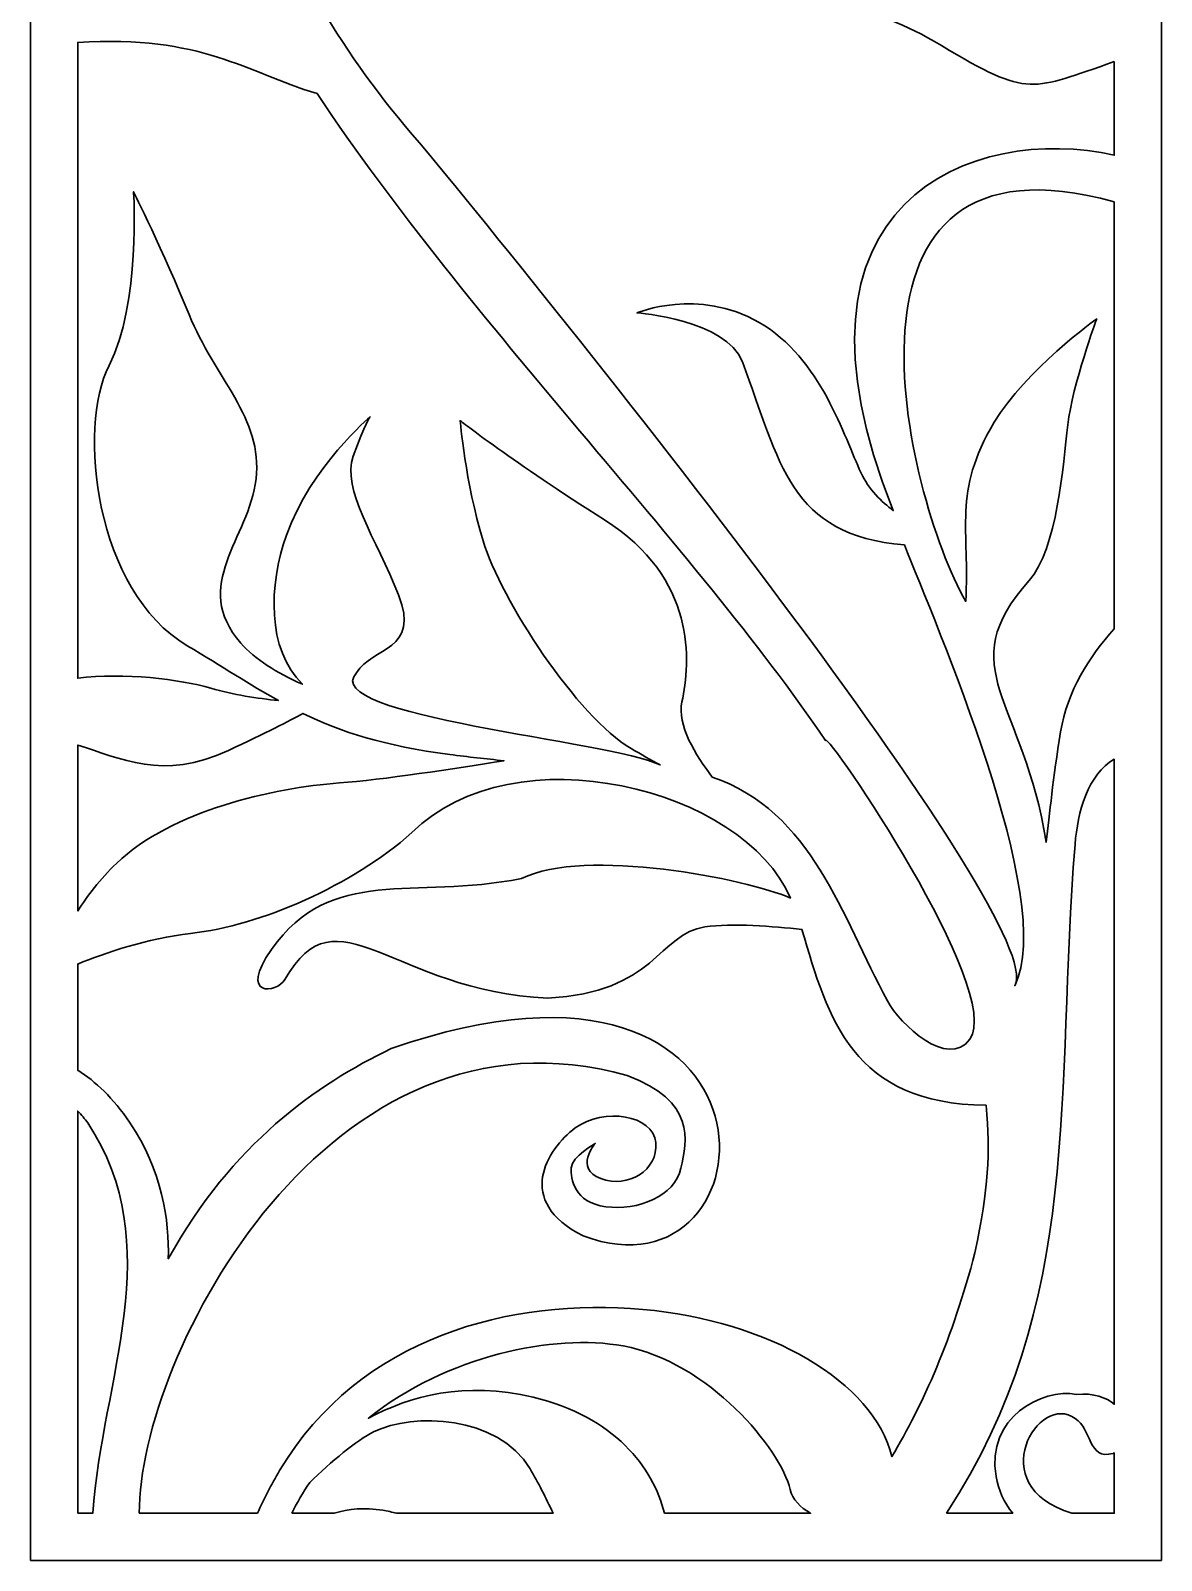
# Model space of a CAD drawing. Header units: centimetres. Extents: x 21.9 to 27, y -9 to 9.
# Drawn here: x 21.86 to 27, y -9 to -2.05 of the extents above; entities that cross this region are included whole.
import ezdxf

# ---------------------------------------------------------------- set-up
doc = ezdxf.new("R2010")
doc.units = ezdxf.units.CM
doc.header["$MEASUREMENT"] = 0
doc.layers.add('layer 1', color=7, linetype='Continuous')

msp = doc.modelspace()

# ---------------------------------------------------------------- linework, layer by layer
at = {"layer": 'layer 1', "color": 250, "lineweight": 30}
for points, knots in [([(26.78548, -9.0002), (26.78548, -9.0002), (25.86674, -9.0002), (25.86674, -9.0002), (25.86674, -9.0002), (25.86674, -9.0002), (25.41356, -9.0002), (25.41356, -9.0002), (25.41356, -9.0002), (25.41356, -9.0002), (24.74415, -9.0002), (24.74415, -9.0002), (24.74415, -9.0002), (24.74415, -9.0002), (24.34647, -9.0002), (24.34647, -9.0002), (24.34647, -9.0002), (24.34647, -9.0002), (23.81088, -9.0002), (23.81088, -9.0002), (23.81088, -9.0002), (23.81088, -9.0002), (23.38974, -9.0002), (23.38974, -9.0002), (23.38974, -9.0002), (23.38974, -9.0002), (23.08767, -9.0002), (23.08767, -9.0002), (23.08767, -9.0002), (23.08767, -9.0002), (22.9591, -9.0002), (22.9591, -9.0002), (22.9591, -9.0002), (22.9591, -9.0002), (22.95491, -9.0002), (22.95491, -9.0002), (22.95491, -9.0002), (22.95491, -9.0002), (22.80772, -9.0002), (22.80772, -9.0002), (22.80772, -9.0002), (22.80772, -9.0002), (22.35107, -9.0002), (22.35107, -9.0002), (22.35107, -9.0002), (22.35107, -9.0002), (22.13616, -9.0002), (22.13616, -9.0002), (22.13616, -9.0002), (22.13616, -9.0002), (22.07094, -9.0002), (22.07094, -9.0002), (22.07094, -9.0002), (22.07094, -9.0002), (21.85664, -9.0002), (21.85664, -9.0002), (21.85664, -9.0002), (21.85664, -9.0002), (21.85664, -8.7859), (21.85664, -8.7859), (21.85664, -8.7859), (21.85664, -8.7859), (21.85664, -6.81737), (21.85664, -6.81737), (21.85664, -6.81737), (21.85664, -6.81737), (21.85664, -6.69258), (21.85664, -6.69258), (21.85664, -6.69258), (21.85664, -6.69258), (21.85664, -5.2737), (21.85664, -5.2737), (21.85664, -5.2737), (21.85664, -5.2737), (21.85664, -5.04848), (21.85664, -5.04848), (21.85664, -5.04848), (21.85664, -5.04848), (21.85664, -2.09271), (21.85664, -2.09271), (21.85664, -2.09271), (21.85664, -2.09271), (21.85664, -1.95542), (21.85664, -1.95542), (21.85664, -1.95542), (21.85664, -1.95542), (21.85664, -1.57957), (21.85664, -1.57957), (21.85664, -1.57957), (21.85664, -1.57957), (21.85664, -1.34899), (21.85664, -1.34899), (21.85664, -1.34899), (21.85664, -1.34899), (21.85664, -0.69961), (21.85664, -0.69961), (21.85664, -0.69961), (21.85664, -0.69961), (21.85664, -0.5373), (21.85664, -0.5373), (21.85664, -0.5373), (21.85664, -0.5373), (21.85664, -0.36865), (21.85664, -0.36865), (21.85664, -0.36865), (21.85664, -0.36865), (21.85664, -0.30797), (21.85664, -0.30797), (21.85664, -0.30797), (21.85664, -0.30797), (21.85664, 0.57811), (21.85664, 0.57811), (21.85664, 0.57811), (21.85664, 0.57811), (21.85664, 1.09699), (21.85664, 1.09699), (21.85664, 1.09699), (21.85664, 1.09699), (21.85664, 2.73825), (21.85664, 2.73825), (21.85664, 2.73825), (21.85664, 2.73825), (21.85664, 3.10302), (21.85664, 3.10302), (21.85664, 3.10302), (21.85664, 3.10302), (21.85664, 6.01589), (21.85664, 6.01589), (21.85664, 6.01589), (21.85664, 6.01589), (21.85664, 6.17713), (21.85664, 6.17713), (21.85664, 6.17713), (21.85664, 6.17713), (21.85664, 7.31005), (21.85664, 7.31005), (21.85664, 7.31005), (21.85664, 7.31005), (21.85664, 7.46806), (21.85664, 7.46806), (21.85664, 7.46806), (21.85664, 7.46806), (21.85664, 7.69772), (21.85664, 7.69772), (21.85664, 7.69772), (21.85664, 7.69772), (21.85664, 8.04737), (21.85664, 8.04737), (21.85664, 8.04737), (21.85664, 8.04737), (21.85664, 8.78648), (21.85664, 8.78648), (21.85664, 8.78648), (21.85664, 8.78648), (21.85664, 9.00077), (21.85664, 9.00077), (21.85664, 9.00077), (21.85664, 9.00077), (22.07094, 9.00077), (22.07094, 9.00077), (22.07094, 9.00077), (22.07094, 9.00077), (23.92732, 9.00077), (23.92732, 9.00077), (23.92732, 9.00077), (23.92732, 9.00077), (24.06989, 9.00077), (24.06989, 9.00077), (24.06989, 9.00077), (24.06989, 9.00077), (24.25731, 9.00077), (24.25731, 9.00077), (24.25731, 9.00077), (24.25731, 9.00077), (24.48193, 9.00077), (24.48193, 9.00077), (24.48193, 9.00077), (24.48193, 9.00077), (25.01891, 9.00077), (25.01891, 9.00077), (25.01891, 9.00077), (25.01891, 9.00077), (25.31993, 9.00077), (25.31993, 9.00077), (25.31993, 9.00077), (25.31993, 9.00077), (26.78548, 9.00077), (26.78548, 9.00077), (26.78548, 9.00077), (26.78548, 9.00077), (26.99978, 9.00077), (26.99978, 9.00077), (26.99978, 9.00077), (26.99978, 9.00077), (26.99978, 8.78648), (26.99978, 8.78648), (26.99978, 8.78648), (26.99978, 8.78648), (26.99978, 7.90035), (26.99978, 7.90035), (26.99978, 7.90035), (26.99978, 7.90035), (26.99978, 7.55451), (26.99978, 7.55451), (26.99978, 7.55451), (26.99978, 7.55451), (26.99978, 6.88002), (26.99978, 6.88002), (26.99978, 6.88002), (26.99978, 6.88002), (26.99978, 6.65103), (26.99978, 6.65103), (26.99978, 6.65103), (26.99978, 6.65103), (26.99978, 5.8898), (26.99978, 5.8898), (26.99978, 5.8898), (26.99978, 5.8898), (26.99978, 5.60391), (26.99978, 5.60391), (26.99978, 5.60391), (26.99978, 5.60391), (26.99978, 5.0606), (26.99978, 5.0606), (26.99978, 5.0606), (26.99978, 5.0606), (26.99978, 4.85913), (26.99978, 4.85913), (26.99978, 4.85913), (26.99978, 4.85913), (26.99978, 3.07661), (26.99978, 3.07661), (26.99978, 3.07661), (26.99978, 3.07661), (26.99978, 2.75442), (26.99978, 2.75442), (26.99978, 2.75442), (26.99978, 2.75442), (26.99978, 0.77418), (26.99978, 0.77418), (26.99978, 0.77418), (26.99978, 0.77418), (26.99978, 0.50541), (26.99978, 0.50541), (26.99978, 0.50541), (26.99978, 0.50541), (26.99978, 0.21758), (26.99978, 0.21758), (26.99978, 0.21758), (26.99978, 0.21758), (26.99978, 0.20115), (26.99978, 0.20115), (26.99978, 0.20115), (26.99978, 0.20115), (26.99978, -0.57613), (26.99978, -0.57613), (26.99978, -0.57613), (26.99978, -0.57613), (26.99978, -1.01436), (26.99978, -1.01436), (26.99978, -1.01436), (26.99978, -1.01436), (26.99978, -1.05731), (26.99978, -1.05731), (26.99978, -1.05731), (26.99978, -1.05731), (26.99978, -1.13578), (26.99978, -1.13578), (26.99978, -1.13578), (26.99978, -1.13578), (26.99978, -1.26197), (26.99978, -1.26197), (26.99978, -1.26197), (26.99978, -1.26197), (26.99978, -1.64337), (26.99978, -1.64337), (26.99978, -1.64337), (26.99978, -1.64337), (26.99978, -1.9827), (26.99978, -1.9827), (26.99978, -1.9827), (26.99978, -1.9827), (26.99978, -2.13653), (26.99978, -2.13653), (26.99978, -2.13653), (26.99978, -2.13653), (26.99978, -2.68576), (26.99978, -2.68576), (26.99978, -2.68576), (26.99978, -2.68576), (26.99978, -3.02458), (26.99978, -3.02458), (26.99978, -3.02458), (26.99978, -3.02458), (26.99978, -4.5699), (26.99978, -4.5699), (26.99978, -4.5699), (26.99978, -4.5699), (26.99978, -5.15421), (26.99978, -5.15421), (26.99978, -5.15421), (26.99978, -5.15421), (26.99978, -8.7859), (26.99978, -8.7859), (26.99978, -8.7859), (26.99978, -8.7859), (26.99978, -8.82305), (26.99978, -8.82305), (26.99978, -8.82305), (26.99978, -8.82305), (26.99978, -8.95562), (26.99978, -8.95562), (26.99978, -8.95562), (26.99978, -8.95562), (26.99978, -9.0002), (26.99978, -9.0002), (26.99978, -9.0002), (26.99978, -9.0002), (26.78548, -9.0002), (26.78548, -9.0002)], [0, 0, 0, 0, 0.0123457, 0.0123457, 0.0123457, 0.0123457, 0.0246914, 0.0246914, 0.0246914, 0.0246914, 0.037037, 0.037037, 0.037037, 0.037037, 0.0493827, 0.0493827, 0.0493827, 0.0493827, 0.0617284, 0.0617284, 0.0617284, 0.0617284, 0.0740741, 0.0740741, 0.0740741, 0.0740741, 0.0864198, 0.0864198, 0.0864198, 0.0864198, 0.0987654, 0.0987654, 0.0987654, 0.0987654, 0.1111111, 0.1111111, 0.1111111, 0.1111111, 0.1234568, 0.1234568, 0.1234568, 0.1234568, 0.1358025, 0.1358025, 0.1358025, 0.1358025, 0.1481481, 0.1481481, 0.1481481, 0.1481481, 0.1604938, 0.1604938, 0.1604938, 0.1604938, 0.1728395, 0.1728395, 0.1728395, 0.1728395, 0.1851852, 0.1851852, 0.1851852, 0.1851852, 0.1975309, 0.1975309, 0.1975309, 0.1975309, 0.2098765, 0.2098765, 0.2098765, 0.2098765, 0.2222222, 0.2222222, 0.2222222, 0.2222222, 0.2345679, 0.2345679, 0.2345679, 0.2345679, 0.2469136, 0.2469136, 0.2469136, 0.2469136, 0.2592593, 0.2592593, 0.2592593, 0.2592593, 0.2716049, 0.2716049, 0.2716049, 0.2716049, 0.2839506, 0.2839506, 0.2839506, 0.2839506, 0.2962963, 0.2962963, 0.2962963, 0.2962963, 0.308642, 0.308642, 0.308642, 0.308642, 0.3209877, 0.3209877, 0.3209877, 0.3209877, 0.3333333, 0.3333333, 0.3333333, 0.3333333, 0.345679, 0.345679, 0.345679, 0.345679, 0.3580247, 0.3580247, 0.3580247, 0.3580247, 0.3703704, 0.3703704, 0.3703704, 0.3703704, 0.382716, 0.382716, 0.382716, 0.382716, 0.3950617, 0.3950617, 0.3950617, 0.3950617, 0.4074074, 0.4074074, 0.4074074, 0.4074074, 0.4197531, 0.4197531, 0.4197531, 0.4197531, 0.4320988, 0.4320988, 0.4320988, 0.4320988, 0.4444444, 0.4444444, 0.4444444, 0.4444444, 0.4567901, 0.4567901, 0.4567901, 0.4567901, 0.4691358, 0.4691358, 0.4691358, 0.4691358, 0.4814815, 0.4814815, 0.4814815, 0.4814815, 0.4938272, 0.4938272, 0.4938272, 0.4938272, 0.5061728, 0.5061728, 0.5061728, 0.5061728, 0.5185185, 0.5185185, 0.5185185, 0.5185185, 0.5308642, 0.5308642, 0.5308642, 0.5308642, 0.5432099, 0.5432099, 0.5432099, 0.5432099, 0.5555556, 0.5555556, 0.5555556, 0.5555556, 0.5679012, 0.5679012, 0.5679012, 0.5679012, 0.5802469, 0.5802469, 0.5802469, 0.5802469, 0.5925926, 0.5925926, 0.5925926, 0.5925926, 0.6049383, 0.6049383, 0.6049383, 0.6049383, 0.617284, 0.617284, 0.617284, 0.617284, 0.6296296, 0.6296296, 0.6296296, 0.6296296, 0.6419753, 0.6419753, 0.6419753, 0.6419753, 0.654321, 0.654321, 0.654321, 0.654321, 0.6666667, 0.6666667, 0.6666667, 0.6666667, 0.6790123, 0.6790123, 0.6790123, 0.6790123, 0.691358, 0.691358, 0.691358, 0.691358, 0.7037037, 0.7037037, 0.7037037, 0.7037037, 0.7160494, 0.7160494, 0.7160494, 0.7160494, 0.7283951, 0.7283951, 0.7283951, 0.7283951, 0.7407407, 0.7407407, 0.7407407, 0.7407407, 0.7530864, 0.7530864, 0.7530864, 0.7530864, 0.7654321, 0.7654321, 0.7654321, 0.7654321, 0.7777778, 0.7777778, 0.7777778, 0.7777778, 0.7901235, 0.7901235, 0.7901235, 0.7901235, 0.8024691, 0.8024691, 0.8024691, 0.8024691, 0.8148148, 0.8148148, 0.8148148, 0.8148148, 0.8271605, 0.8271605, 0.8271605, 0.8271605, 0.8395062, 0.8395062, 0.8395062, 0.8395062, 0.8518519, 0.8518519, 0.8518519, 0.8518519, 0.8641975, 0.8641975, 0.8641975, 0.8641975, 0.8765432, 0.8765432, 0.8765432, 0.8765432, 0.8888889, 0.8888889, 0.8888889, 0.8888889, 0.9012346, 0.9012346, 0.9012346, 0.9012346, 0.9135802, 0.9135802, 0.9135802, 0.9135802, 0.9259259, 0.9259259, 0.9259259, 0.9259259, 0.9382716, 0.9382716, 0.9382716, 0.9382716, 0.9506173, 0.9506173, 0.9506173, 0.9506173, 0.962963, 0.962963, 0.962963, 0.962963, 0.9753086, 0.9753086, 0.9753086, 0.9753086, 1, 1, 1, 1]), ([(26.78548, -2.18848), (26.40948, -2.31596), (26.40203, -2.35866), (25.99916, -2.11534), (25.99916, -2.11534), (25.82764, -2.01177), (25.72023, -1.9839), (25.46949, -1.88241), (25.46949, -1.88241), (24.34975, -2.19031), (23.39896, -1.72299), (22.87558, -1.30659), (22.87558, -1.30659), (23.03055, -1.73284), (23.27476, -2.15548), (23.62506, -2.55733), (23.62506, -2.55733), (24.4428, -3.54292), (26.48275, -6.10505), (26.33301, -6.38826), (26.33301, -6.38826), (26.52629, -6.00507), (25.97087, -4.74181), (25.83106, -4.38507), (25.83106, -4.38507), (25.30638, -4.34009), (25.26654, -4.01362), (25.0938, -3.5525), (25.0938, -3.5525), (25.02261, -3.36242), (24.61526, -3.33015), (24.61526, -3.33015), (24.61526, -3.33015), (24.61526, -3.33015), (24.89057, -3.21364), (25.17079, -3.37415), (25.17079, -3.37415), (25.45098, -3.53474), (25.5581, -3.8967), (25.63283, -4.05631), (25.63283, -4.05631), (25.66867, -4.13283), (25.72821, -4.18984), (25.78045, -4.22866), (25.78045, -4.22866), (25.2111, -2.81493), (26.14987, -2.47087), (26.78548, -2.6136), (26.78548, -2.6136), (26.78548, -2.6136), (26.78548, -2.18848), (26.78548, -2.18848)], [0, 0, 0, 0, 0.0714286, 0.0714286, 0.0714286, 0.0714286, 0.1428571, 0.1428571, 0.1428571, 0.1428571, 0.2142857, 0.2142857, 0.2142857, 0.2142857, 0.2857143, 0.2857143, 0.2857143, 0.2857143, 0.3571429, 0.3571429, 0.3571429, 0.3571429, 0.4285714, 0.4285714, 0.4285714, 0.4285714, 0.5, 0.5, 0.5, 0.5, 0.5714286, 0.5714286, 0.5714286, 0.5714286, 0.6428571, 0.6428571, 0.6428571, 0.6428571, 0.7142857, 0.7142857, 0.7142857, 0.7142857, 0.7857143, 0.7857143, 0.7857143, 0.7857143, 0.8571429, 0.8571429, 0.8571429, 0.8571429, 1, 1, 1, 1]), ([(23.15947, -2.33368), (23.86587, -3.39031), (24.87022, -4.38792), (25.47156, -5.27307), (25.47156, -5.27307), (25.4785, -5.22707), (26.28626, -6.41761), (26.1285, -6.63174), (26.1285, -6.63174), (26.02781, -6.76841), (25.81149, -6.56469), (25.75328, -6.45674), (25.75328, -6.45674), (25.54713, -6.07447), (25.41029, -5.59387), (24.95725, -5.44036), (24.95725, -5.44036), (24.88119, -5.34171), (24.79612, -5.20308), (24.81918, -5.09839), (24.81918, -5.09839), (24.85913, -4.91712), (24.8852, -4.53499), (24.46756, -4.27135), (24.46756, -4.27135), (24.04992, -4.00773), (23.81031, -3.81965), (23.81031, -3.81965), (23.81031, -3.81965), (23.81031, -3.81965), (23.83374, -4.09817), (23.91454, -4.36584), (23.91454, -4.36584), (23.99528, -4.63354), (24.34382, -5.16831), (24.58875, -5.31067), (24.58875, -5.31067), (24.63362, -5.33674), (24.67788, -5.36164), (24.72039, -5.38509), (24.72039, -5.38509), (24.4986, -5.27495), (23.15051, -5.16365), (23.33959, -4.96578), (23.33959, -4.96578), (23.40944, -4.84835), (23.63162, -4.86593), (23.53053, -4.61207), (23.53053, -4.61207), (23.4295, -4.35815), (23.26928, -4.13025), (23.32416, -3.98098), (23.32416, -3.98098), (23.37903, -3.83156), (23.40111, -3.80262), (23.40111, -3.80262), (23.40111, -3.80262), (23.40111, -3.80262), (23.13189, -4.02717), (23.02033, -4.3411), (23.02033, -4.3411), (22.93953, -4.56845), (22.93079, -4.85724), (23.09281, -5.0181), (23.09281, -5.0181), (22.97558, -4.96534), (22.87656, -4.90431), (22.81325, -4.83185), (22.81325, -4.83185), (22.58258, -4.56768), (22.8501, -4.35831), (22.88222, -4.08425), (22.88222, -4.08425), (22.91436, -3.81017), (22.69327, -3.62357), (22.57719, -3.33772), (22.57719, -3.33772), (22.46116, -3.0519), (22.32487, -2.7798), (22.32487, -2.7798), (22.32487, -2.7798), (22.32487, -2.7798), (22.35859, -3.28965), (22.21358, -3.57019), (22.21358, -3.57019), (22.06853, -3.85068), (22.14956, -4.59478), (22.56901, -4.84326), (22.56901, -4.84326), (22.72952, -4.93828), (22.85581, -5.02152), (22.98362, -5.09257), (22.98362, -5.09257), (22.89044, -5.08252), (22.77723, -5.06544), (22.67718, -5.03624), (22.67718, -5.03624), (22.53584, -4.99499), (22.28211, -4.96444), (22.07094, -4.99088), (22.07094, -4.99088), (22.07094, -4.99088), (22.07094, -2.10107), (22.07094, -2.10107), (22.07094, -2.10107), (22.6394, -2.06715), (22.83379, -2.2351), (23.15947, -2.33368)], [0, 0, 0, 0, 0.0357143, 0.0357143, 0.0357143, 0.0357143, 0.0714286, 0.0714286, 0.0714286, 0.0714286, 0.1071429, 0.1071429, 0.1071429, 0.1071429, 0.1428571, 0.1428571, 0.1428571, 0.1428571, 0.1785714, 0.1785714, 0.1785714, 0.1785714, 0.2142857, 0.2142857, 0.2142857, 0.2142857, 0.25, 0.25, 0.25, 0.25, 0.2857143, 0.2857143, 0.2857143, 0.2857143, 0.3214286, 0.3214286, 0.3214286, 0.3214286, 0.3571429, 0.3571429, 0.3571429, 0.3571429, 0.3928571, 0.3928571, 0.3928571, 0.3928571, 0.4285714, 0.4285714, 0.4285714, 0.4285714, 0.4642857, 0.4642857, 0.4642857, 0.4642857, 0.5, 0.5, 0.5, 0.5, 0.5357143, 0.5357143, 0.5357143, 0.5357143, 0.5714286, 0.5714286, 0.5714286, 0.5714286, 0.6071429, 0.6071429, 0.6071429, 0.6071429, 0.6428571, 0.6428571, 0.6428571, 0.6428571, 0.6785714, 0.6785714, 0.6785714, 0.6785714, 0.7142857, 0.7142857, 0.7142857, 0.7142857, 0.75, 0.75, 0.75, 0.75, 0.7857143, 0.7857143, 0.7857143, 0.7857143, 0.8214286, 0.8214286, 0.8214286, 0.8214286, 0.8571429, 0.8571429, 0.8571429, 0.8571429, 0.8928571, 0.8928571, 0.8928571, 0.8928571, 0.9285714, 0.9285714, 0.9285714, 0.9285714, 1, 1, 1, 1]), ([(26.78548, -2.82579), (26.78548, -2.82579), (26.78548, -4.76684), (26.78548, -4.76684), (26.78548, -4.76684), (26.67044, -4.89291), (26.573, -5.04693), (26.54131, -5.23487), (26.54131, -5.23487), (26.50551, -5.44712), (26.49215, -5.60836), (26.47534, -5.73594), (26.47534, -5.73594), (26.37459, -5.09041), (26.0421, -4.94471), (26.39764, -4.54727), (26.39764, -4.54727), (26.52658, -4.40375), (26.55268, -4.02163), (26.57411, -3.83889), (26.57411, -3.83889), (26.59551, -3.65615), (26.70527, -3.35744), (26.70527, -3.35744), (26.70527, -3.35744), (26.70527, -3.35744), (26.37866, -3.59284), (26.23897, -3.82767), (26.23897, -3.82767), (26.04843, -4.14812), (26.12988, -4.31437), (26.1097, -4.64181), (26.1097, -4.64181), (25.83414, -4.15618), (25.42291, -2.44735), (26.78548, -2.82579)], [0, 0, 0, 0, 0.1, 0.1, 0.1, 0.1, 0.2, 0.2, 0.2, 0.2, 0.3, 0.3, 0.3, 0.3, 0.4, 0.4, 0.4, 0.4, 0.5, 0.5, 0.5, 0.5, 0.6, 0.6, 0.6, 0.6, 0.7, 0.7, 0.7, 0.7, 0.8, 0.8, 0.8, 0.8, 1, 1, 1, 1]), ([(22.07094, -6.04906), (22.07094, -6.04906), (22.07094, -5.29457), (22.07094, -5.29457), (22.07094, -5.29457), (22.26335, -5.35395), (22.4589, -5.45863), (22.75616, -5.31917), (22.75616, -5.31917), (22.92885, -5.23807), (23.03396, -5.18429), (23.09563, -5.15099), (23.09563, -5.15099), (23.26994, -5.23554), (23.46477, -5.2982), (23.76325, -5.33746), (23.76325, -5.33746), (23.84609, -5.34837), (23.92825, -5.35731), (24.00918, -5.3656), (24.00918, -5.3656), (23.78709, -5.40161), (23.45209, -5.45282), (23.26215, -5.46682), (23.26215, -5.46682), (22.96056, -5.48905), (22.50005, -5.59077), (22.2475, -5.83213), (22.2475, -5.83213), (22.1719, -5.90435), (22.11441, -5.97937), (22.07094, -6.04906)], [0, 0, 0, 0, 0.1111111, 0.1111111, 0.1111111, 0.1111111, 0.2222222, 0.2222222, 0.2222222, 0.2222222, 0.3333333, 0.3333333, 0.3333333, 0.3333333, 0.4444444, 0.4444444, 0.4444444, 0.4444444, 0.5555556, 0.5555556, 0.5555556, 0.5555556, 0.6666667, 0.6666667, 0.6666667, 0.6666667, 0.7777778, 0.7777778, 0.7777778, 0.7777778, 1, 1, 1, 1]), ([(22.35102, -8.7859), (22.35102, -8.7859), (22.88853, -8.7859), (22.88853, -8.7859), (22.88853, -8.7859), (22.91761, -8.72107), (22.95107, -8.65635), (22.98936, -8.59206), (22.98936, -8.59206), (23.3538, -7.98016), (24.04484, -7.80644), (24.64062, -7.85942), (24.64062, -7.85942), (25.21287, -7.91018), (25.69155, -8.18787), (25.77372, -8.52866), (25.77372, -8.52866), (25.91516, -8.29247), (26.04997, -7.98992), (26.15182, -7.60157), (26.15182, -7.60157), (26.2139, -7.30121), (26.22241, -7.15609), (26.20211, -6.93172), (26.20211, -6.93172), (25.59482, -6.92429), (25.48457, -6.54225), (25.36489, -6.13266), (25.36489, -6.13266), (25.23401, -6.118), (25.0479, -6.10346), (24.92361, -6.12102), (24.92361, -6.12102), (24.71456, -6.15055), (24.69742, -6.42154), (24.2088, -6.44429), (24.2088, -6.44429), (23.50248, -6.4138), (23.24966, -5.93993), (23.01327, -6.35972), (23.01327, -6.35972), (22.97665, -6.42476), (22.79784, -6.44191), (22.95254, -6.2235), (22.95254, -6.2235), (23.22548, -5.83809), (23.5919, -5.99971), (24.08965, -5.90126), (24.08965, -5.90126), (24.37696, -5.75719), (25.11428, -5.90294), (25.31261, -5.98964), (25.31261, -5.98964), (25.10052, -5.49071), (24.05535, -5.22897), (23.59085, -5.69265), (23.59085, -5.69265), (23.31976, -5.93252), (22.90586, -6.11484), (22.58398, -6.15079), (22.58398, -6.15079), (22.38773, -6.17269), (22.19304, -6.24042), (22.07094, -6.28996), (22.07094, -6.28996), (22.07094, -6.28996), (22.07094, -6.77263), (22.07094, -6.77263), (22.07094, -6.77263), (22.15196, -6.82287), (22.23221, -6.89859), (22.30704, -7.0091), (22.30704, -7.0091), (22.45521, -7.22795), (22.488, -7.45506), (22.48316, -7.629), (22.48316, -7.629), (22.77394, -7.10496), (23.1562, -6.83855), (23.49617, -6.6743), (23.49617, -6.6743), (25.37312, -6.02203), (25.25759, -7.85998), (24.36943, -7.52513), (24.36943, -7.52513), (24.05608, -7.36701), (24.20416, -7.13099), (24.33392, -7.03486), (24.33392, -7.03486), (24.46364, -6.93875), (24.68956, -6.97576), (24.70058, -7.10147), (24.70058, -7.10147), (24.71171, -7.22701), (24.57311, -7.31101), (24.45012, -7.26463), (24.45012, -7.26463), (24.32703, -7.21829), (24.42455, -7.10522), (24.42455, -7.10522), (24.42455, -7.10522), (24.42455, -7.10522), (24.31852, -7.16514), (24.31529, -7.21582), (24.31529, -7.21582), (24.31213, -7.26649), (24.32915, -7.37293), (24.47291, -7.39273), (24.47291, -7.39273), (24.61675, -7.41259), (24.78739, -7.34555), (24.8145, -7.21771), (24.8145, -7.21771), (24.84163, -7.0899), (24.88382, -6.91376), (24.57012, -6.79672), (24.57012, -6.79672), (23.21397, -6.41226), (22.34749, -8.07245), (22.35102, -8.7859)], [0, 0, 0, 0, 0.0322581, 0.0322581, 0.0322581, 0.0322581, 0.0645161, 0.0645161, 0.0645161, 0.0645161, 0.0967742, 0.0967742, 0.0967742, 0.0967742, 0.1290323, 0.1290323, 0.1290323, 0.1290323, 0.1612903, 0.1612903, 0.1612903, 0.1612903, 0.1935484, 0.1935484, 0.1935484, 0.1935484, 0.2258065, 0.2258065, 0.2258065, 0.2258065, 0.2580645, 0.2580645, 0.2580645, 0.2580645, 0.2903226, 0.2903226, 0.2903226, 0.2903226, 0.3225806, 0.3225806, 0.3225806, 0.3225806, 0.3548387, 0.3548387, 0.3548387, 0.3548387, 0.3870968, 0.3870968, 0.3870968, 0.3870968, 0.4193548, 0.4193548, 0.4193548, 0.4193548, 0.4516129, 0.4516129, 0.4516129, 0.4516129, 0.483871, 0.483871, 0.483871, 0.483871, 0.516129, 0.516129, 0.516129, 0.516129, 0.5483871, 0.5483871, 0.5483871, 0.5483871, 0.5806452, 0.5806452, 0.5806452, 0.5806452, 0.6129032, 0.6129032, 0.6129032, 0.6129032, 0.6451613, 0.6451613, 0.6451613, 0.6451613, 0.6774194, 0.6774194, 0.6774194, 0.6774194, 0.7096774, 0.7096774, 0.7096774, 0.7096774, 0.7419355, 0.7419355, 0.7419355, 0.7419355, 0.7741935, 0.7741935, 0.7741935, 0.7741935, 0.8064516, 0.8064516, 0.8064516, 0.8064516, 0.8387097, 0.8387097, 0.8387097, 0.8387097, 0.8709677, 0.8709677, 0.8709677, 0.8709677, 0.9032258, 0.9032258, 0.9032258, 0.9032258, 0.9354839, 0.9354839, 0.9354839, 0.9354839, 1, 1, 1, 1]), ([(26.02161, -8.7859), (26.02161, -8.7859), (26.32338, -8.7859), (26.32338, -8.7859), (26.32338, -8.7859), (26.28387, -8.73696), (26.25787, -8.68045), (26.24777, -8.61865), (26.24777, -8.61865), (26.20229, -8.35075), (26.45519, -8.21701), (26.61395, -8.24545), (26.61395, -8.24545), (26.69161, -8.23893), (26.74802, -8.25901), (26.78548, -8.29081), (26.78548, -8.29081), (26.78548, -8.29081), (26.78548, -5.35924), (26.78548, -5.35924), (26.78548, -5.35924), (26.66539, -5.42586), (26.6186, -5.59927), (26.60673, -5.74604), (26.60673, -5.74604), (26.51634, -6.86335), (26.64795, -7.83695), (26.02161, -8.7859)], [0, 0, 0, 0, 0.125, 0.125, 0.125, 0.125, 0.25, 0.25, 0.25, 0.25, 0.375, 0.375, 0.375, 0.375, 0.5, 0.5, 0.5, 0.5, 0.625, 0.625, 0.625, 0.625, 0.75, 0.75, 0.75, 0.75, 1, 1, 1, 1]), ([(22.07094, -8.7859), (22.07094, -8.7859), (22.13923, -8.7859), (22.13923, -8.7859), (22.13923, -8.7859), (22.18239, -8.17632), (22.48428, -7.56687), (22.11707, -7.01213), (22.11707, -7.01213), (22.10354, -6.99338), (22.08803, -6.97523), (22.07094, -6.9579), (22.07094, -6.9579), (22.07094, -6.9579), (22.07094, -8.7859), (22.07094, -8.7859)], [0, 0, 0, 0, 0.2, 0.2, 0.2, 0.2, 0.4, 0.4, 0.4, 0.4, 0.6, 0.6, 0.6, 0.6, 1, 1, 1, 1]), ([(24.73908, -8.7859), (24.73908, -8.7859), (25.40387, -8.7859), (25.40387, -8.7859), (25.40387, -8.7859), (25.35698, -8.75936), (25.3218, -8.72199), (25.3115, -8.67806), (25.3115, -8.67806), (25.26846, -8.49444), (24.9418, -8.09719), (24.55161, -8.02564), (24.55161, -8.02564), (24.23635, -7.96795), (23.74978, -8.06899), (23.39333, -8.35385), (23.39333, -8.35385), (23.57941, -8.25377), (23.83241, -8.18435), (24.14222, -8.25832), (24.14222, -8.25832), (24.51168, -8.34663), (24.68935, -8.57899), (24.73908, -8.7859)], [0, 0, 0, 0, 0.1428571, 0.1428571, 0.1428571, 0.1428571, 0.2857143, 0.2857143, 0.2857143, 0.2857143, 0.4285714, 0.4285714, 0.4285714, 0.4285714, 0.5714286, 0.5714286, 0.5714286, 0.5714286, 0.7142857, 0.7142857, 0.7142857, 0.7142857, 1, 1, 1, 1]), ([(26.59192, -8.7859), (26.59192, -8.7859), (26.78548, -8.7859), (26.78548, -8.7859), (26.78548, -8.7859), (26.78548, -8.7859), (26.78548, -8.51155), (26.78548, -8.51155), (26.78548, -8.51155), (26.78355, -8.51229), (26.78158, -8.51299), (26.77956, -8.51359), (26.77956, -8.51359), (26.6652, -8.54784), (26.68392, -8.40123), (26.60737, -8.35561), (26.60737, -8.35561), (26.44482, -8.23162), (26.17909, -8.6602), (26.59192, -8.7859)], [0, 0, 0, 0, 0.1666667, 0.1666667, 0.1666667, 0.1666667, 0.3333333, 0.3333333, 0.3333333, 0.3333333, 0.5, 0.5, 0.5, 0.5, 0.6666667, 0.6666667, 0.6666667, 0.6666667, 1, 1, 1, 1]), ([(23.04421, -8.7859), (23.04421, -8.7859), (23.23766, -8.7859), (23.23766, -8.7859), (23.23766, -8.7859), (23.30257, -8.7654), (23.3758, -8.75876), (23.45811, -8.77253), (23.45811, -8.77253), (23.4803, -8.77624), (23.50135, -8.78073), (23.52134, -8.7859), (23.52134, -8.7859), (23.52134, -8.7859), (24.23322, -8.7859), (24.23322, -8.7859), (24.23322, -8.7859), (24.19962, -8.7163), (24.16579, -8.64615), (24.12859, -8.58431), (24.12859, -8.58431), (23.9802, -8.33738), (23.59567, -8.32879), (23.41897, -8.41506), (23.41897, -8.41506), (23.33716, -8.45507), (23.22405, -8.5525), (23.1262, -8.64551), (23.1262, -8.64551), (23.09618, -8.69066), (23.06888, -8.73752), (23.04421, -8.7859)], [0, 0, 0, 0, 0.1111111, 0.1111111, 0.1111111, 0.1111111, 0.2222222, 0.2222222, 0.2222222, 0.2222222, 0.3333333, 0.3333333, 0.3333333, 0.3333333, 0.4444444, 0.4444444, 0.4444444, 0.4444444, 0.5555556, 0.5555556, 0.5555556, 0.5555556, 0.6666667, 0.6666667, 0.6666667, 0.6666667, 0.7777778, 0.7777778, 0.7777778, 0.7777778, 1, 1, 1, 1])]:
    msp.add_open_spline(points, degree=3, knots=knots, dxfattribs=at)

doc.saveas('drawing.dxf')
